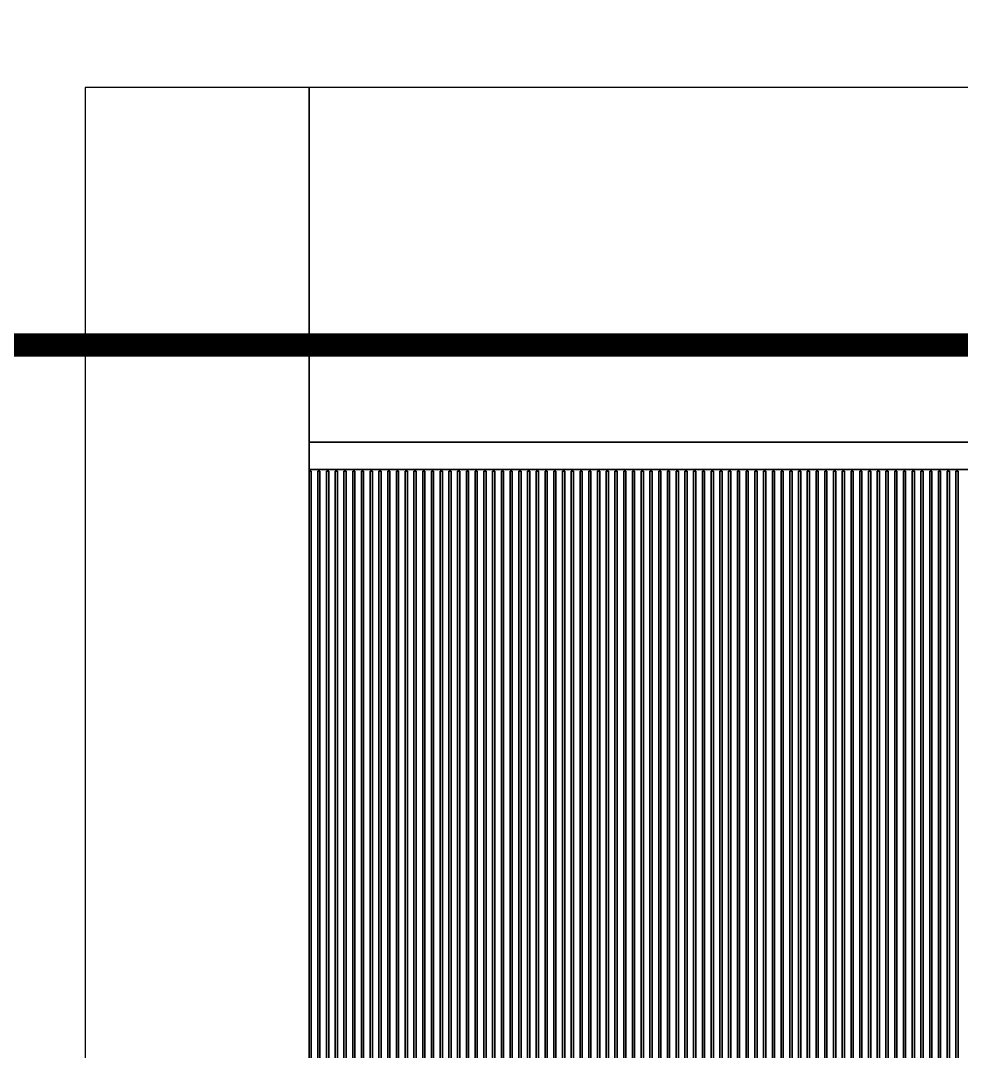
# Model space of a CAD drawing. Extents: x -11215 to 11250, y -11250 to 11250.
# Drawn here: x 1693 to 2554, y 7968 to 8912 of the extents above; entities that cross this region are included whole.
import ezdxf

# ---------------------------------------------------------------- set-up
doc = ezdxf.new("R2010")
doc.units = 0
doc.layers.get('0').update_dxf_attribs({"linetype": 'CONTINUOUS'})
doc.layers.add('CIF_NbWiring', color=7, linetype='CONTINUOUS')

# ---------------------------------------------------------------- blocks, each defined once
blk = doc.blocks.new('MS-Caps')
at = {"layer": 'CIF_NbWiring'}
for points in [[(-250, 8475.25), (-1170, 8475.25), (-1170, 8450.25), (-510, 8450.25)], [(-576, 7448.75), (-576, 8448.75), (-578, 8448.75), (-578, 7448.75)], [(-584, 7448.75), (-584, 8448.75), (-586, 8448.75), (-586, 7448.75)], [(-592, 7448.75), (-592, 8448.75), (-594, 8448.75), (-594, 7448.75)], [(-600, 7448.75), (-600, 8448.75), (-602, 8448.75), (-602, 7448.75)], [(-608, 7448.75), (-608, 8448.75), (-610, 8448.75), (-610, 7448.75)], [(-616, 7448.75), (-616, 8448.75), (-618, 8448.75), (-618, 7448.75)], [(-624, 7448.75), (-624, 8448.75), (-626, 8448.75), (-626, 7448.75)], [(-632, 7448.75), (-632, 8448.75), (-634, 8448.75), (-634, 7448.75)], [(-640, 7448.75), (-640, 8448.75), (-642, 8448.75), (-642, 7448.75)], [(-648, 7448.75), (-648, 8448.75), (-650, 8448.75), (-650, 7448.75)], [(-656, 7448.75), (-656, 8448.75), (-658, 8448.75), (-658, 7448.75)], [(-664, 7448.75), (-664, 8448.75), (-666, 8448.75), (-666, 7448.75)], [(-672, 7448.75), (-672, 8448.75), (-674, 8448.75), (-674, 7448.75)], [(-680, 7448.75), (-680, 8448.75), (-682, 8448.75), (-682, 7448.75)], [(-688, 7448.75), (-688, 8448.75), (-690, 8448.75), (-690, 7448.75)], [(-696, 7448.75), (-696, 8448.75), (-698, 8448.75), (-698, 7448.75)], [(-704, 7448.75), (-704, 8448.75), (-706, 8448.75), (-706, 7448.75)], [(-712, 7448.75), (-712, 8448.75), (-714, 8448.75), (-714, 7448.75)], [(-720, 7448.75), (-720, 8448.75), (-722, 8448.75), (-722, 7448.75)], [(-728, 7448.75), (-728, 8448.75), (-730, 8448.75), (-730, 7448.75)], [(-736, 7448.75), (-736, 8448.75), (-738, 8448.75), (-738, 7448.75)], [(-744, 7448.75), (-744, 8448.75), (-746, 8448.75), (-746, 7448.75)], [(-752, 7448.75), (-752, 8448.75), (-754, 8448.75), (-754, 7448.75)], [(-760, 7448.75), (-760, 8448.75), (-762, 8448.75), (-762, 7448.75)], [(-768, 7448.75), (-768, 8448.75), (-770, 8448.75), (-770, 7448.75)], [(-776, 7448.75), (-776, 8448.75), (-778, 8448.75), (-778, 7448.75)], [(-784, 7448.75), (-784, 8448.75), (-786, 8448.75), (-786, 7448.75)], [(-792, 7448.75), (-792, 8448.75), (-794, 8448.75), (-794, 7448.75)], [(-800, 7448.75), (-800, 8448.75), (-802, 8448.75), (-802, 7448.75)], [(-808, 7448.75), (-808, 8448.75), (-810, 8448.75), (-810, 7448.75)], [(-816, 7448.75), (-816, 8448.75), (-818, 8448.75), (-818, 7448.75)], [(-824, 7448.75), (-824, 8448.75), (-826, 8448.75), (-826, 7448.75)], [(-832, 7448.75), (-832, 8448.75), (-834, 8448.75), (-834, 7448.75)], [(-840, 7448.75), (-840, 8448.75), (-842, 8448.75), (-842, 7448.75)], [(-848, 7448.75), (-848, 8448.75), (-850, 8448.75), (-850, 7448.75)], [(-856, 7448.75), (-856, 8448.75), (-858, 8448.75), (-858, 7448.75)], [(-864, 7448.75), (-864, 8448.75), (-866, 8448.75), (-866, 7448.75)], [(-872, 7448.75), (-872, 8448.75), (-874, 8448.75), (-874, 7448.75)], [(-880, 7448.75), (-880, 8448.75), (-882, 8448.75), (-882, 7448.75)], [(-888, 7448.75), (-888, 8448.75), (-890, 8448.75), (-890, 7448.75)], [(-896, 7448.75), (-896, 8448.75), (-898, 8448.75), (-898, 7448.75)], [(-904, 7448.75), (-904, 8448.75), (-906, 8448.75), (-906, 7448.75)], [(-912, 7448.75), (-912, 8448.75), (-914, 8448.75), (-914, 7448.75)], [(-920, 7448.75), (-920, 8448.75), (-922, 8448.75), (-922, 7448.75)], [(-928, 7448.75), (-928, 8448.75), (-930, 8448.75), (-930, 7448.75)], [(-936, 7448.75), (-936, 8448.75), (-938, 8448.75), (-938, 7448.75)], [(-944, 7448.75), (-944, 8448.75), (-946, 8448.75), (-946, 7448.75)], [(-952, 7448.75), (-952, 8448.75), (-954, 8448.75), (-954, 7448.75)], [(-960, 7448.75), (-960, 8448.75), (-962, 8448.75), (-962, 7448.75)], [(-968, 7448.75), (-968, 8448.75), (-970, 8448.75), (-970, 7448.75)], [(-976, 7448.75), (-976, 8448.75), (-978, 8448.75), (-978, 7448.75)], [(-984, 7448.75), (-984, 8448.75), (-986, 8448.75), (-986, 7448.75)], [(-992, 7448.75), (-992, 8448.75), (-994, 8448.75), (-994, 7448.75)], [(-1000, 7448.75), (-1000, 8448.75), (-1002, 8448.75), (-1002, 7448.75)], [(-1008, 7448.75), (-1008, 8448.75), (-1010, 8448.75), (-1010, 7448.75)], [(-1016, 7448.75), (-1016, 8448.75), (-1018, 8448.75), (-1018, 7448.75)], [(-1024, 7448.75), (-1024, 8448.75), (-1026, 8448.75), (-1026, 7448.75)], [(-1032, 7448.75), (-1032, 8448.75), (-1034, 8448.75), (-1034, 7448.75)], [(-1040, 7448.75), (-1040, 8448.75), (-1042, 8448.75), (-1042, 7448.75)], [(-1048, 7448.75), (-1048, 8448.75), (-1050, 8448.75), (-1050, 7448.75)], [(-1056, 7448.75), (-1056, 8448.75), (-1058, 8448.75), (-1058, 7448.75)], [(-1064, 7448.75), (-1064, 8448.75), (-1066, 8448.75), (-1066, 7448.75)], [(-1072, 7448.75), (-1072, 8448.75), (-1074, 8448.75), (-1074, 7448.75)], [(-1080, 7448.75), (-1080, 8448.75), (-1082, 8448.75), (-1082, 7448.75)], [(-1088, 7448.75), (-1088, 8448.75), (-1090, 8448.75), (-1090, 7448.75)], [(-1096, 7448.75), (-1096, 8448.75), (-1098, 8448.75), (-1098, 7448.75)], [(-1104, 7448.75), (-1104, 8448.75), (-1106, 8448.75), (-1106, 7448.75)], [(-1112, 7448.75), (-1112, 8448.75), (-1114, 8448.75), (-1114, 7448.75)], [(-1120, 7448.75), (-1120, 8448.75), (-1122, 8448.75), (-1122, 7448.75)], [(-1128, 7448.75), (-1128, 8448.75), (-1130, 8448.75), (-1130, 7448.75)], [(-1136, 7448.75), (-1136, 8448.75), (-1138, 8448.75), (-1138, 7448.75)], [(-1144, 7448.75), (-1144, 8448.75), (-1146, 8448.75), (-1146, 7448.75)], [(-1152, 7448.75), (-1152, 8448.75), (-1154, 8448.75), (-1154, 7448.75)], [(-1160, 7448.75), (-1160, 8448.75), (-1162, 8448.75), (-1162, 7448.75)], [(-1168, 7448.75), (-1168, 8448.75), (-1170, 8448.75), (-1170, 7423.75)]]:
    blk.add_lwpolyline(points, dxfattribs=at)
blk = doc.blocks.new('MS-Caps_r')
at = {"layer": 'CIF_NbWiring'}
for points in [[(1375, 8800), (-1170, 8800), (-1170, 8475.25), (-250, 8475.25)], [(-502, 7450.25), (-502, 8450.25), (-508, 8450.25), (-508, 8081.45), (-510, 8081.45), (-510, 8450.25), (-1170, 8450.25), (-1170, 8448.75), (-1168, 8448.75), (-1168, 7448.75)], [(-1162, 7448.75), (-1162, 8448.75), (-1160, 8448.75), (-1160, 7448.75)], [(-1154, 7448.75), (-1154, 8448.75), (-1152, 8448.75), (-1152, 7448.75)], [(-1146, 7448.75), (-1146, 8448.75), (-1144, 8448.75), (-1144, 7448.75)], [(-1138, 7448.75), (-1138, 8448.75), (-1136, 8448.75), (-1136, 7448.75)], [(-1130, 7448.75), (-1130, 8448.75), (-1128, 8448.75), (-1128, 7448.75)], [(-1122, 7448.75), (-1122, 8448.75), (-1120, 8448.75), (-1120, 7448.75)], [(-1114, 7448.75), (-1114, 8448.75), (-1112, 8448.75), (-1112, 7448.75)], [(-1106, 7448.75), (-1106, 8448.75), (-1104, 8448.75), (-1104, 7448.75)], [(-1098, 7448.75), (-1098, 8448.75), (-1096, 8448.75), (-1096, 7448.75)], [(-1090, 7448.75), (-1090, 8448.75), (-1088, 8448.75), (-1088, 7448.75)], [(-1082, 7448.75), (-1082, 8448.75), (-1080, 8448.75), (-1080, 7448.75)], [(-1074, 7448.75), (-1074, 8448.75), (-1072, 8448.75), (-1072, 7448.75)], [(-1066, 7448.75), (-1066, 8448.75), (-1064, 8448.75), (-1064, 7448.75)], [(-1058, 7448.75), (-1058, 8448.75), (-1056, 8448.75), (-1056, 7448.75)], [(-1050, 7448.75), (-1050, 8448.75), (-1048, 8448.75), (-1048, 7448.75)], [(-1042, 7448.75), (-1042, 8448.75), (-1040, 8448.75), (-1040, 7448.75)], [(-1034, 7448.75), (-1034, 8448.75), (-1032, 8448.75), (-1032, 7448.75)], [(-1026, 7448.75), (-1026, 8448.75), (-1024, 8448.75), (-1024, 7448.75)], [(-1018, 7448.75), (-1018, 8448.75), (-1016, 8448.75), (-1016, 7448.75)], [(-1010, 7448.75), (-1010, 8448.75), (-1008, 8448.75), (-1008, 7448.75)], [(-1002, 7448.75), (-1002, 8448.75), (-1000, 8448.75), (-1000, 7448.75)], [(-994, 7448.75), (-994, 8448.75), (-992, 8448.75), (-992, 7448.75)], [(-986, 7448.75), (-986, 8448.75), (-984, 8448.75), (-984, 7448.75)], [(-978, 7448.75), (-978, 8448.75), (-976, 8448.75), (-976, 7448.75)], [(-970, 7448.75), (-970, 8448.75), (-968, 8448.75), (-968, 7448.75)], [(-962, 7448.75), (-962, 8448.75), (-960, 8448.75), (-960, 7448.75)], [(-954, 7448.75), (-954, 8448.75), (-952, 8448.75), (-952, 7448.75)], [(-946, 7448.75), (-946, 8448.75), (-944, 8448.75), (-944, 7448.75)], [(-938, 7448.75), (-938, 8448.75), (-936, 8448.75), (-936, 7448.75)], [(-930, 7448.75), (-930, 8448.75), (-928, 8448.75), (-928, 7448.75)], [(-922, 7448.75), (-922, 8448.75), (-920, 8448.75), (-920, 7448.75)], [(-914, 7448.75), (-914, 8448.75), (-912, 8448.75), (-912, 7448.75)], [(-906, 7448.75), (-906, 8448.75), (-904, 8448.75), (-904, 7448.75)], [(-898, 7448.75), (-898, 8448.75), (-896, 8448.75), (-896, 7448.75)], [(-890, 7448.75), (-890, 8448.75), (-888, 8448.75), (-888, 7448.75)], [(-882, 7448.75), (-882, 8448.75), (-880, 8448.75), (-880, 7448.75)], [(-874, 7448.75), (-874, 8448.75), (-872, 8448.75), (-872, 7448.75)], [(-866, 7448.75), (-866, 8448.75), (-864, 8448.75), (-864, 7448.75)], [(-858, 7448.75), (-858, 8448.75), (-856, 8448.75), (-856, 7448.75)], [(-850, 7448.75), (-850, 8448.75), (-848, 8448.75), (-848, 7448.75)], [(-842, 7448.75), (-842, 8448.75), (-840, 8448.75), (-840, 7448.75)], [(-834, 7448.75), (-834, 8448.75), (-832, 8448.75), (-832, 7448.75)], [(-826, 7448.75), (-826, 8448.75), (-824, 8448.75), (-824, 7448.75)], [(-818, 7448.75), (-818, 8448.75), (-816, 8448.75), (-816, 7448.75)], [(-810, 7448.75), (-810, 8448.75), (-808, 8448.75), (-808, 7448.75)], [(-802, 7448.75), (-802, 8448.75), (-800, 8448.75), (-800, 7448.75)], [(-794, 7448.75), (-794, 8448.75), (-792, 8448.75), (-792, 7448.75)], [(-786, 7448.75), (-786, 8448.75), (-784, 8448.75), (-784, 7448.75)], [(-778, 7448.75), (-778, 8448.75), (-776, 8448.75), (-776, 7448.75)], [(-770, 7448.75), (-770, 8448.75), (-768, 8448.75), (-768, 7448.75)], [(-762, 7448.75), (-762, 8448.75), (-760, 8448.75), (-760, 7448.75)], [(-754, 7448.75), (-754, 8448.75), (-752, 8448.75), (-752, 7448.75)], [(-746, 7448.75), (-746, 8448.75), (-744, 8448.75), (-744, 7448.75)], [(-738, 7448.75), (-738, 8448.75), (-736, 8448.75), (-736, 7448.75)], [(-730, 7448.75), (-730, 8448.75), (-728, 8448.75), (-728, 7448.75)], [(-722, 7448.75), (-722, 8448.75), (-720, 8448.75), (-720, 7448.75)], [(-714, 7448.75), (-714, 8448.75), (-712, 8448.75), (-712, 7448.75)], [(-706, 7448.75), (-706, 8448.75), (-704, 8448.75), (-704, 7448.75)], [(-698, 7448.75), (-698, 8448.75), (-696, 8448.75), (-696, 7448.75)], [(-690, 7448.75), (-690, 8448.75), (-688, 8448.75), (-688, 7448.75)], [(-682, 7448.75), (-682, 8448.75), (-680, 8448.75), (-680, 7448.75)], [(-674, 7448.75), (-674, 8448.75), (-672, 8448.75), (-672, 7448.75)], [(-666, 7448.75), (-666, 8448.75), (-664, 8448.75), (-664, 7448.75)], [(-658, 7448.75), (-658, 8448.75), (-656, 8448.75), (-656, 7448.75)], [(-650, 7448.75), (-650, 8448.75), (-648, 8448.75), (-648, 7448.75)], [(-642, 7448.75), (-642, 8448.75), (-640, 8448.75), (-640, 7448.75)], [(-634, 7448.75), (-634, 8448.75), (-632, 8448.75), (-632, 7448.75)], [(-626, 7448.75), (-626, 8448.75), (-624, 8448.75), (-624, 7448.75)], [(-618, 7448.75), (-618, 8448.75), (-616, 8448.75), (-616, 7448.75)], [(-610, 7448.75), (-610, 8448.75), (-608, 8448.75), (-608, 7448.75)], [(-602, 7448.75), (-602, 8448.75), (-600, 8448.75), (-600, 7448.75)], [(-594, 7448.75), (-594, 8448.75), (-592, 8448.75), (-592, 7448.75)], [(-586, 7448.75), (-586, 8448.75), (-584, 8448.75), (-584, 7448.75)], [(-578, 7448.75), (-578, 8448.75), (-576, 8448.75), (-576, 7448.75)], [(869.5, 7423.75), (-1170, 7423.75), (-1170, 8800), (-1375, 8800), (-1375, 4576.75)]]:
    blk.add_lwpolyline(points, dxfattribs=at)
blk = doc.blocks.new('MS-Feeds_r')
at = {"layer": 'CIF_NbWiring'}
blk.add_lwpolyline([(-5300, -10000), (-5300, 10000), (-5750, 10000), (-5750, 11000), (-4750, 11000), (-4750, 10000), (-5200, 10000), (-5200, 8624.75), (-2292, 8624.75), (-2292, 8604.75), (-5200, 8604.75), (-5200, 4624.75), (-2192, 4624.75), (-2192, 4604.75), (-5200, 4604.75), (-5200, 624.75), (-2092, 624.75), (-2092, 604.75), (-5200, 604.75), (-5200, -3375.25)], dxfattribs=at)
blk = doc.blocks.new('MS-Feeds')
at = {"layer": 'CIF_NbWiring'}
blk.add_lwpolyline([(-5200, -3375.25), (-5200, 604.75), (-2092, 604.75), (-2092, 624.75), (-5200, 624.75), (-5200, 4604.75), (-2192, 4604.75), (-2192, 4624.75), (-5200, 4624.75), (-5200, 8604.75), (-2292, 8604.75), (-2292, 8624.75), (-5200, 8624.75), (-5200, 10000), (-4750, 10000), (-4750, 11000), (-5750, 11000), (-5750, 10000), (-5300, 10000), (-5300, -10000)], dxfattribs=at)

msp = doc.modelspace()

# ---------------------------------------------------------------- linework, layer by layer
at = {"layer": 'CIF_NbWiring', "const_width": 20}
msp.add_lwpolyline([(0, 8614.75), (2958, 8614.75)], dxfattribs=at)
at = {"layer": 'CIF_NbWiring'}
for points in [[(1957, 8500.75), (3959, 8500.75), (3959, 8525.75), (1957, 8525.75)], [(1957, 7499.25), (1959, 7499.25), (1959, 8499.25), (1957, 8499.25)], [(1965, 7499.25), (1967, 7499.25), (1967, 8499.25), (1965, 8499.25)], [(1973, 7499.25), (1975, 7499.25), (1975, 8499.25), (1973, 8499.25)], [(1981, 7499.25), (1983, 7499.25), (1983, 8499.25), (1981, 8499.25)], [(1989, 7499.25), (1991, 7499.25), (1991, 8499.25), (1989, 8499.25)], [(1997, 7499.25), (1999, 7499.25), (1999, 8499.25), (1997, 8499.25)], [(2005, 7499.25), (2007, 7499.25), (2007, 8499.25), (2005, 8499.25)], [(2013, 7499.25), (2015, 7499.25), (2015, 8499.25), (2013, 8499.25)], [(2021, 7499.25), (2023, 7499.25), (2023, 8499.25), (2021, 8499.25)], [(2029, 7499.25), (2031, 7499.25), (2031, 8499.25), (2029, 8499.25)], [(2037, 7499.25), (2039, 7499.25), (2039, 8499.25), (2037, 8499.25)], [(2045, 7499.25), (2047, 7499.25), (2047, 8499.25), (2045, 8499.25)], [(2053, 7499.25), (2055, 7499.25), (2055, 8499.25), (2053, 8499.25)], [(2061, 7499.25), (2063, 7499.25), (2063, 8499.25), (2061, 8499.25)], [(2069, 7499.25), (2071, 7499.25), (2071, 8499.25), (2069, 8499.25)], [(2077, 7499.25), (2079, 7499.25), (2079, 8499.25), (2077, 8499.25)], [(2085, 7499.25), (2087, 7499.25), (2087, 8499.25), (2085, 8499.25)], [(2093, 7499.25), (2095, 7499.25), (2095, 8499.25), (2093, 8499.25)], [(2101, 7499.25), (2103, 7499.25), (2103, 8499.25), (2101, 8499.25)], [(2109, 7499.25), (2111, 7499.25), (2111, 8499.25), (2109, 8499.25)], [(2117, 7499.25), (2119, 7499.25), (2119, 8499.25), (2117, 8499.25)], [(2125, 7499.25), (2127, 7499.25), (2127, 8499.25), (2125, 8499.25)], [(2133, 7499.25), (2135, 7499.25), (2135, 8499.25), (2133, 8499.25)], [(2141, 7499.25), (2143, 7499.25), (2143, 8499.25), (2141, 8499.25)], [(2149, 7499.25), (2151, 7499.25), (2151, 8499.25), (2149, 8499.25)], [(2157, 7499.25), (2159, 7499.25), (2159, 8499.25), (2157, 8499.25)], [(2165, 7499.25), (2167, 7499.25), (2167, 8499.25), (2165, 8499.25)], [(2173, 7499.25), (2175, 7499.25), (2175, 8499.25), (2173, 8499.25)], [(2181, 7499.25), (2183, 7499.25), (2183, 8499.25), (2181, 8499.25)], [(2189, 7499.25), (2191, 7499.25), (2191, 8499.25), (2189, 8499.25)], [(2197, 7499.25), (2199, 7499.25), (2199, 8499.25), (2197, 8499.25)], [(2205, 7499.25), (2207, 7499.25), (2207, 8499.25), (2205, 8499.25)], [(2213, 7499.25), (2215, 7499.25), (2215, 8499.25), (2213, 8499.25)], [(2221, 7499.25), (2223, 7499.25), (2223, 8499.25), (2221, 8499.25)], [(2229, 7499.25), (2231, 7499.25), (2231, 8499.25), (2229, 8499.25)], [(2237, 7499.25), (2239, 7499.25), (2239, 8499.25), (2237, 8499.25)], [(2245, 7499.25), (2247, 7499.25), (2247, 8499.25), (2245, 8499.25)], [(2253, 7499.25), (2255, 7499.25), (2255, 8499.25), (2253, 8499.25)], [(2261, 7499.25), (2263, 7499.25), (2263, 8499.25), (2261, 8499.25)], [(2269, 7499.25), (2271, 7499.25), (2271, 8499.25), (2269, 8499.25)], [(2277, 7499.25), (2279, 7499.25), (2279, 8499.25), (2277, 8499.25)], [(2285, 7499.25), (2287, 7499.25), (2287, 8499.25), (2285, 8499.25)], [(2293, 7499.25), (2295, 7499.25), (2295, 8499.25), (2293, 8499.25)], [(2301, 7499.25), (2303, 7499.25), (2303, 8499.25), (2301, 8499.25)], [(2309, 7499.25), (2311, 7499.25), (2311, 8499.25), (2309, 8499.25)], [(2317, 7499.25), (2319, 7499.25), (2319, 8499.25), (2317, 8499.25)], [(2325, 7499.25), (2327, 7499.25), (2327, 8499.25), (2325, 8499.25)], [(2333, 7499.25), (2335, 7499.25), (2335, 8499.25), (2333, 8499.25)], [(2341, 7499.25), (2343, 7499.25), (2343, 8499.25), (2341, 8499.25)], [(2349, 7499.25), (2351, 7499.25), (2351, 8499.25), (2349, 8499.25)], [(2357, 7499.25), (2359, 7499.25), (2359, 8499.25), (2357, 8499.25)], [(2365, 7499.25), (2367, 7499.25), (2367, 8499.25), (2365, 8499.25)], [(2373, 7499.25), (2375, 7499.25), (2375, 8499.25), (2373, 8499.25)], [(2381, 7499.25), (2383, 7499.25), (2383, 8499.25), (2381, 8499.25)], [(2389, 7499.25), (2391, 7499.25), (2391, 8499.25), (2389, 8499.25)], [(2397, 7499.25), (2399, 7499.25), (2399, 8499.25), (2397, 8499.25)], [(2405, 7499.25), (2407, 7499.25), (2407, 8499.25), (2405, 8499.25)], [(2413, 7499.25), (2415, 7499.25), (2415, 8499.25), (2413, 8499.25)], [(2421, 7499.25), (2423, 7499.25), (2423, 8499.25), (2421, 8499.25)], [(2429, 7499.25), (2431, 7499.25), (2431, 8499.25), (2429, 8499.25)], [(2437, 7499.25), (2439, 7499.25), (2439, 8499.25), (2437, 8499.25)], [(2445, 7499.25), (2447, 7499.25), (2447, 8499.25), (2445, 8499.25)], [(2453, 7499.25), (2455, 7499.25), (2455, 8499.25), (2453, 8499.25)], [(2461, 7499.25), (2463, 7499.25), (2463, 8499.25), (2461, 8499.25)], [(2469, 7499.25), (2471, 7499.25), (2471, 8499.25), (2469, 8499.25)], [(2477, 7499.25), (2479, 7499.25), (2479, 8499.25), (2477, 8499.25)], [(2485, 7499.25), (2487, 7499.25), (2487, 8499.25), (2485, 8499.25)], [(2493, 7499.25), (2495, 7499.25), (2495, 8499.25), (2493, 8499.25)], [(2501, 7499.25), (2503, 7499.25), (2503, 8499.25), (2501, 8499.25)], [(2509, 7499.25), (2511, 7499.25), (2511, 8499.25), (2509, 8499.25)], [(2517, 7499.25), (2519, 7499.25), (2519, 8499.25), (2517, 8499.25)], [(2525, 7499.25), (2527, 7499.25), (2527, 8499.25), (2525, 8499.25)], [(2533, 7499.25), (2535, 7499.25), (2535, 8499.25), (2533, 8499.25)], [(2541, 7499.25), (2543, 7499.25), (2543, 8499.25), (2541, 8499.25)], [(2549, 7499.25), (2551, 7499.25), (2551, 8499.25), (2549, 8499.25)]]:
    msp.add_lwpolyline(points, close=True, dxfattribs=at)

# ---------------------------------------------------------------- block references
for name, p in [('MS-Feeds_r', (5250, 0)), ('MS-Feeds', (5250, 0)), ('MS-Caps_r', (3127, 50.5)), ('MS-Caps', (3127, 50.5))]:
    msp.add_blockref(name, p)

doc.saveas('drawing.dxf')
